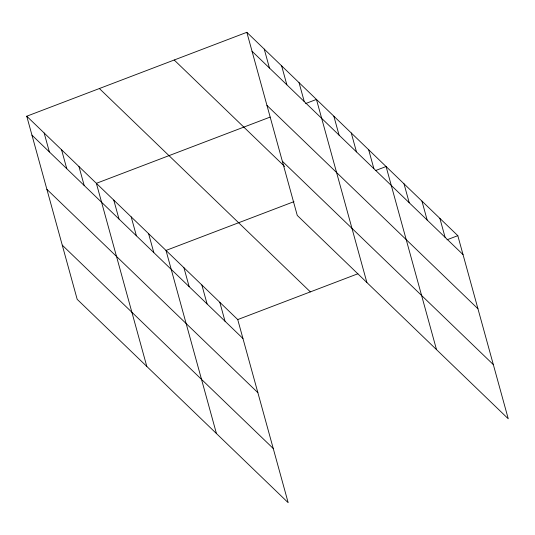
<?xml version="1.0" encoding="UTF-8"?>
<svg xmlns="http://www.w3.org/2000/svg" width="535" height="535" viewBox="0 0 535 535"><rect width="100%" height="100%" fill="white"/><g stroke="black" fill="none" stroke-linecap="round" stroke-linejoin="round"><path stroke-width="0.8" d="M26.75 116.222L237.734 319.576L288.171 502.686L77.187 299.332L26.75 116.222L246.829 32.314L457.813 235.667L508.25 418.778L297.266 215.424L246.829 32.314M270.095 117.098L96.374 183.331L146.811 366.435M305.639 103.549L316.452 99.423L366.89 282.534M293.969 201.648L166.004 250.434L216.441 433.544M375.262 170.652L386.076 166.532L436.513 349.636M237.734 319.576L357.908 273.76M446.999 239.794L457.813 235.667M252.038 51.246L463.029 254.6M266.965 105.422L477.949 308.775M282.34 161.242L493.323 364.603M174.203 60.007L284.64 166.452M99.376 88.529L310.36 291.889M31.966 135.148L242.95 338.508M46.886 189.33L257.877 392.683M62.261 245.15L273.251 448.504M439.877 218.387L445.093 237.313M421.948 201.1L427.157 220.032M404.012 183.813L409.228 202.745M368.668 149.753L373.885 168.679M351.268 132.974L356.477 151.907M333.86 116.202L339.07 135.128M299.045 82.644L304.261 101.576M281.637 65.872L286.854 84.797M264.236 49.093L269.446 68.019M219.805 302.295L225.014 321.221M201.869 285.008L207.085 303.933M183.933 267.721L189.149 286.653M148.596 233.661L153.806 252.587M131.189 216.882L136.405 235.808M113.781 200.103L118.997 219.036M78.966 166.552L84.182 185.478M61.565 149.773L66.775 168.706M44.158 133.001L49.367 151.927"/></g></svg>
